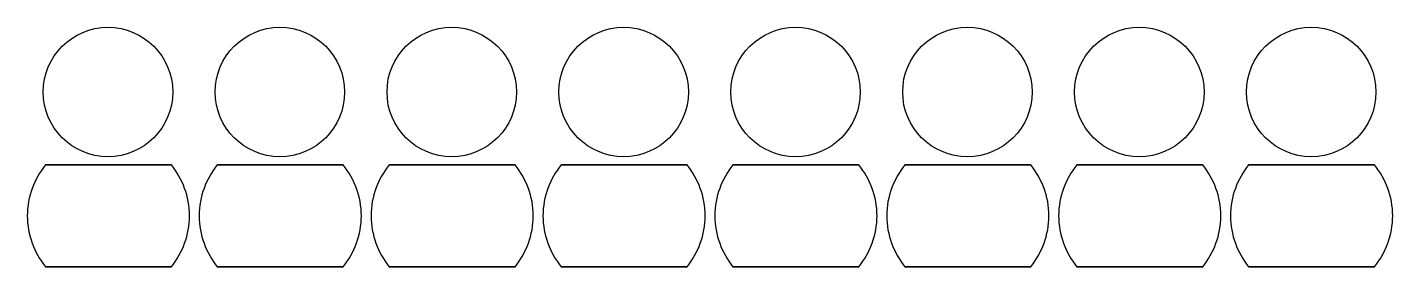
# Model space of a CAD drawing. Extents: x -24.8 to 33, y 213.9 to 224.1.
import ezdxf

# ---------------------------------------------------------------- set-up
doc = ezdxf.new("R2010")
doc.units = 0
doc.layers.add('Layer_1', color=7, linetype='CONTINUOUS')

msp = doc.modelspace()

# ---------------------------------------------------------------- linework, layer by layer
at = {"layer": 'Layer_1', "color": 7}
for points in [[(-18.661798, 221.346574), (-18.661798, 221.346574)], [(-11.379265, 221.346574), (-11.379265, 221.346574)], [(-4.096729, 221.346574), (-4.096729, 221.346574)], [(3.185806, 221.346574), (3.185806, 221.346574)], [(10.46834, 221.346574), (10.46834, 221.346574)], [(17.750875, 221.346574), (17.750875, 221.346574)], [(25.03341, 221.346574), (25.03341, 221.346574)], [(32.315945, 221.346574), (32.315945, 221.346574)], [(-18.72079, 218.253234), (-24.056551, 218.253234), (-24.056551, 218.253234)], [(-11.438257, 218.253234), (-16.774018, 218.253234), (-16.774018, 218.253234)], [(-4.155721, 218.253234), (-9.491482, 218.253234), (-9.491482, 218.253234)], [(3.126814, 218.253234), (-2.208947, 218.253234), (-2.208947, 218.253234)], [(10.409348, 218.253234), (5.073587, 218.253234), (5.073587, 218.253234)], [(17.691883, 218.253234), (12.356122, 218.253234), (12.356122, 218.253234)], [(24.974417, 218.253234), (19.638656, 218.253234), (19.638656, 218.253234)], [(32.256953, 218.253234), (26.921192, 218.253234), (26.921192, 218.253234)], [(-24.056551, 213.940526), (-18.72079, 213.940526)], [(-16.774018, 213.940526), (-11.438257, 213.940526)], [(-9.491482, 213.940526), (-4.155721, 213.940526)], [(-2.208947, 213.940526), (3.126814, 213.940526)], [(5.073587, 213.940526), (10.409348, 213.940526)], [(12.356122, 213.940526), (17.691883, 213.940526)], [(19.638656, 213.940526), (24.974417, 213.940526)], [(26.921192, 213.940526), (32.256953, 213.940526)]]:
    msp.add_lwpolyline(points, close=True, dxfattribs=at)
for points in [[(-24.149197, 221.346574), (-24.149197, 222.861876), (-22.920802, 224.090274), (-21.405497, 224.090274)], [(-21.405497, 224.090274), (-19.890195, 224.090274), (-18.661798, 222.861876), (-18.661798, 221.346574)], [(-16.866664, 221.346574), (-16.866664, 222.861876), (-15.638269, 224.090274), (-14.122964, 224.090274)], [(-14.122964, 224.090274), (-12.607663, 224.090274), (-11.379265, 222.861876), (-11.379265, 221.346574)], [(-9.584128, 221.346574), (-9.584128, 222.861876), (-8.355733, 224.090274), (-6.840428, 224.090274)], [(-6.840428, 224.090274), (-5.325126, 224.090274), (-4.096729, 222.861876), (-4.096729, 221.346574)], [(-2.301593, 221.346574), (-2.301593, 222.861876), (-1.073198, 224.090274), (0.442106, 224.090274)], [(0.442106, 224.090274), (1.957408, 224.090274), (3.185806, 222.861876), (3.185806, 221.346574)], [(4.980941, 221.346574), (4.980941, 222.861876), (6.209336, 224.090274), (7.724641, 224.090274)], [(7.724641, 224.090274), (9.239943, 224.090274), (10.46834, 222.861876), (10.46834, 221.346574)], [(12.263476, 221.346574), (12.263476, 222.861876), (13.491871, 224.090274), (15.007175, 224.090274)], [(15.007175, 224.090274), (16.522477, 224.090274), (17.750875, 222.861876), (17.750875, 221.346574)], [(19.546011, 221.346574), (19.546011, 222.861876), (20.774405, 224.090274), (22.28971, 224.090274)], [(22.28971, 224.090274), (23.805012, 224.090274), (25.03341, 222.861876), (25.03341, 221.346574)], [(26.828546, 221.346574), (26.828546, 222.861876), (28.056941, 224.090274), (29.572245, 224.090274)], [(29.572245, 224.090274), (31.087547, 224.090274), (32.315945, 222.861876), (32.315945, 221.346574)], [(-21.405497, 218.602874), (-22.920802, 218.602874), (-24.149197, 219.831269), (-24.149197, 221.346574)], [(-18.661798, 221.346574), (-18.661798, 219.831269), (-19.890195, 218.602874), (-21.405497, 218.602874)], [(-14.122964, 218.602874), (-15.638269, 218.602874), (-16.866664, 219.831269), (-16.866664, 221.346574)], [(-11.379265, 221.346574), (-11.379265, 219.831269), (-12.607663, 218.602874), (-14.122964, 218.602874)], [(-6.840428, 218.602874), (-8.355733, 218.602874), (-9.584128, 219.831269), (-9.584128, 221.346574)], [(-4.096729, 221.346574), (-4.096729, 219.831269), (-5.325126, 218.602874), (-6.840428, 218.602874)], [(0.442106, 218.602874), (-1.073198, 218.602874), (-2.301593, 219.831269), (-2.301593, 221.346574)], [(3.185806, 221.346574), (3.185806, 219.831269), (1.957408, 218.602874), (0.442106, 218.602874)], [(7.724641, 218.602874), (6.209336, 218.602874), (4.980941, 219.831269), (4.980941, 221.346574)], [(10.46834, 221.346574), (10.46834, 219.831269), (9.239943, 218.602874), (7.724641, 218.602874)], [(15.007175, 218.602874), (13.491871, 218.602874), (12.263476, 219.831269), (12.263476, 221.346574)], [(17.750875, 221.346574), (17.750875, 219.831269), (16.522477, 218.602874), (15.007175, 218.602874)], [(22.28971, 218.602874), (20.774405, 218.602874), (19.546011, 219.831269), (19.546011, 221.346574)], [(25.03341, 221.346574), (25.03341, 219.831269), (23.805012, 218.602874), (22.28971, 218.602874)], [(29.572245, 218.602874), (28.056941, 218.602874), (26.828546, 219.831269), (26.828546, 221.346574)], [(32.315945, 221.346574), (32.315945, 219.831269), (31.087547, 218.602874), (29.572245, 218.602874)], [(-24.056551, 218.253234), (-24.534235, 217.663382), (-24.823843, 216.919438), (-24.823843, 216.10129)], [(-17.953498, 216.10129), (-17.953498, 216.919438), (-18.243106, 217.663382), (-18.72079, 218.253234)], [(-16.774018, 218.253234), (-17.251702, 217.663382), (-17.54131, 216.919438), (-17.54131, 216.10129)], [(-10.670966, 216.10129), (-10.670966, 216.919438), (-10.960574, 217.663382), (-11.438257, 218.253234)], [(-9.491482, 218.253234), (-9.969166, 217.663382), (-10.258774, 216.919438), (-10.258774, 216.10129)], [(-3.388429, 216.10129), (-3.388429, 216.919438), (-3.678037, 217.663382), (-4.155721, 218.253234)], [(-2.208947, 218.253234), (-2.686631, 217.663382), (-2.976239, 216.919438), (-2.976239, 216.10129)], [(3.894105, 216.10129), (3.894105, 216.919438), (3.604497, 217.663382), (3.126814, 218.253234)], [(5.073587, 218.253234), (4.595903, 217.663382), (4.306295, 216.919438), (4.306295, 216.10129)], [(11.17664, 216.10129), (11.17664, 216.919438), (10.887032, 217.663382), (10.409348, 218.253234)], [(12.356122, 218.253234), (11.878438, 217.663382), (11.58883, 216.919438), (11.58883, 216.10129)], [(18.459174, 216.10129), (18.459174, 216.919438), (18.169566, 217.663382), (17.691883, 218.253234)], [(19.638656, 218.253234), (19.160973, 217.663382), (18.871365, 216.919438), (18.871365, 216.10129)], [(25.741709, 216.10129), (25.741709, 216.919438), (25.452101, 217.663382), (24.974417, 218.253234)], [(26.921192, 218.253234), (26.443508, 217.663382), (26.1539, 216.919438), (26.1539, 216.10129)], [(33.024244, 216.10129), (33.024244, 216.919438), (32.734636, 217.663382), (32.256953, 218.253234)], [(-24.823843, 216.10129), (-24.823843, 215.283142), (-24.534235, 214.530379), (-24.056551, 213.940526)], [(-18.72079, 213.940526), (-18.243106, 214.530379), (-17.953498, 215.283142), (-17.953498, 216.10129)], [(-17.54131, 216.10129), (-17.54131, 215.283142), (-17.251702, 214.530379), (-16.774018, 213.940526)], [(-11.438257, 213.940526), (-10.960574, 214.530379), (-10.670966, 215.283142), (-10.670966, 216.10129)], [(-10.258774, 216.10129), (-10.258774, 215.283142), (-9.969166, 214.530379), (-9.491482, 213.940526)], [(-4.155721, 213.940526), (-3.678037, 214.530379), (-3.388429, 215.283142), (-3.388429, 216.10129)], [(-2.976239, 216.10129), (-2.976239, 215.283142), (-2.686631, 214.530379), (-2.208947, 213.940526)], [(3.126814, 213.940526), (3.604497, 214.530379), (3.894105, 215.283142), (3.894105, 216.10129)], [(4.306295, 216.10129), (4.306295, 215.283142), (4.595903, 214.530379), (5.073587, 213.940526)], [(10.409348, 213.940526), (10.887032, 214.530379), (11.17664, 215.283142), (11.17664, 216.10129)], [(11.58883, 216.10129), (11.58883, 215.283142), (11.878438, 214.530379), (12.356122, 213.940526)], [(17.691883, 213.940526), (18.169566, 214.530379), (18.459174, 215.283142), (18.459174, 216.10129)], [(18.871365, 216.10129), (18.871365, 215.283142), (19.160973, 214.530379), (19.638656, 213.940526)], [(24.974417, 213.940526), (25.452101, 214.530379), (25.741709, 215.283142), (25.741709, 216.10129)], [(26.1539, 216.10129), (26.1539, 215.283142), (26.443508, 214.530379), (26.921192, 213.940526)], [(32.256953, 213.940526), (32.734636, 214.530379), (33.024244, 215.283142), (33.024244, 216.10129)]]:
    msp.add_open_spline(points, degree=3, dxfattribs=at)

doc.saveas('drawing.dxf')
